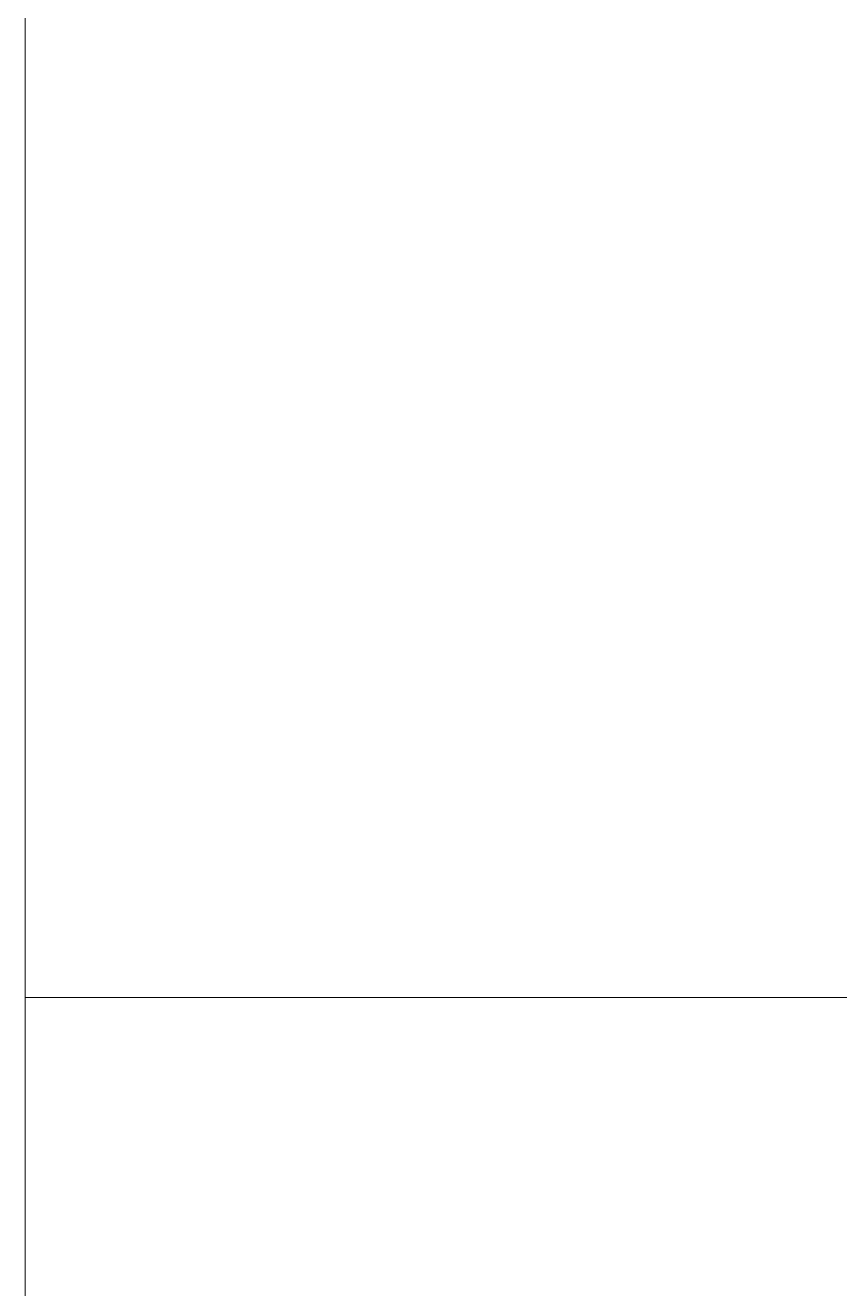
# Model space of a CAD drawing. Extents: x -12260 to 184725, y -29287 to 19916.
# Drawn here: x 10862.49 to 10872.42, y -3146.12 to -3130.72 of the extents above; entities that cross this region are included whole.
import ezdxf

# ---------------------------------------------------------------- set-up
doc = ezdxf.new("R2010")
doc.units = 0
doc.header["$LTSCALE"] = 0.25
doc.linetypes.add('DASHDOT', pattern=[25.4, 12.7, -6.35, 0, -6.35])
for name, color, linetype, lineweight in [('01-First Floor-FUR$0$LOADING', 253, 'Continuous', 5), ('01-First Floor-FUR$0$NEW Wall', 166, 'Continuous', 5), ('E-LITE-CLNG-CNDT', 6, 'DASHDOT', 35)]:
    doc.layers.add(name, color=color, linetype=linetype, lineweight=lineweight)

# ---------------------------------------------------------------- blocks, each defined once
blk = doc.blocks.new('*X334')
at = {"color": 0}
for p, q in [((5, 3), (5, 3)), ((5, 3), (5, 3)), ((5, 3), (5, 3)), ((5, 3), (5, 3)), ((5, 3), (5, 3)), ((5, 3), (5, 3)), ((5, 3), (5, 3)), ((5, 3), (5, 3)), ((5, 3), (5, 3)), ((5, 3), (5, 3)), ((5, 3), (5, 3)), ((5, 3), (5, 3)), ((5, 3), (5, 3)), ((5, 3), (5, 3)), ((5, 3), (5, 3)), ((5, 3), (5, 3)), ((5, 3), (5, 3)), ((5, 3), (5, 3)), ((5, 3), (5, 3)), ((5, 3), (5, 3)), ((5, 3), (5, 3)), ((5, 3), (5, 3)), ((5, 3), (5, 3)), ((5, 3), (5, 3)), ((5, 3), (5, 3)), ((5, 3), (5, 3)), ((5, 3), (5, 3)), ((5, 3), (5, 3)), ((5, 3), (5, 3)), ((5, 3), (5, 3)), ((5, 3), (5, 3)), ((5, 3), (5, 3)), ((5, 3), (5, 3)), ((5, 3), (5, 3)), ((5, 3), (5, 3)), ((5, 3), (5, 3)), ((5, 3), (5, 3)), ((5, 3), (5, 3)), ((5, 3), (5, 3)), ((5, 3), (5, 3)), ((5, 3), (5, 3)), ((5, 3), (5, 3)), ((5, 3), (5, 3)), ((5, 3), (5, 3)), ((5, 3), (5, 3)), ((5, 3), (5, 3)), ((5, 3), (5, 3)), ((5, 3), (5, 3)), ((5, 3), (5, 3)), ((5, 3), (5, 3)), ((5, 3), (5, 3)), ((5, 3), (5, 3)), ((5, 3), (5, 3)), ((5, 3), (5, 3)), ((5, 3), (5, 3)), ((5, 3), (5, 3)), ((5, 3), (5, 3)), ((5, 3), (5, 3)), ((5, 3), (5, 3)), ((5, 3), (5, 3)), ((5, 3), (5, 3)), ((5, 3), (5, 3)), ((5, 3), (5, 3)), ((5, 3), (5, 3)), ((5, 3), (5, 3)), ((5, 3), (5, 3)), ((6, 3), (5, 3)), ((5, 3), (5, 3)), ((6, 3), (5, 3)), ((5, 3), (5, 3)), ((6, 3), (5, 3)), ((5, 3), (5, 3)), ((6, 3), (5, 3)), ((5, 3), (5, 3)), ((5, 3), (5, 3)), ((5, 3), (5, 3)), ((5, 3), (5, 3)), ((5, 3), (5, 3)), ((5, 3), (5, 3)), ((5, 3), (5, 3)), ((5, 3), (5, 3)), ((5, 3), (5, 3)), ((5, 3), (5, 3)), ((5, 3), (5, 3)), ((5, 3), (5, 3)), ((5, 3), (5, 3)), ((5, 3), (5, 3)), ((5, 3), (5, 3)), ((5, 3), (5, 3)), ((5, 3), (5, 3)), ((5, 3), (5, 3)), ((5, 3), (5, 3)), ((5, 3), (5, 3)), ((5, 3), (5, 3)), ((5, 3), (5, 3)), ((5, 3), (5, 3)), ((6, 3), (6, 3)), ((6, 3), (6, 3)), ((6, 3), (6, 3)), ((6, 3), (6, 3)), ((6, 3), (6, 3)), ((6, 3), (6, 3)), ((6, 3), (6, 3)), ((6, 3), (6, 3)), ((6, 3), (6, 3)), ((6, 3), (6, 3)), ((6, 3), (6, 3)), ((6, 3), (6, 3)), ((6, 3), (6, 3)), ((6, 3), (6, 3)), ((6, 3), (6, 3)), ((6, 3), (6, 3)), ((6, 3), (6, 3)), ((6, 3), (6, 3)), ((6, 3), (6, 3)), ((6, 3), (6, 3)), ((6, 3), (6, 3)), ((6, 3), (6, 3)), ((6, 3), (6, 3)), ((6, 3), (6, 3)), ((6, 3), (6, 3)), ((6, 3), (6, 3)), ((6, 3), (6, 3)), ((6, 3), (6, 3)), ((6, 3), (6, 3)), ((6, 3), (6, 3)), ((6, 3), (6, 3)), ((6, 3), (6, 3)), ((6, 3), (6, 3)), ((6, 3), (6, 3)), ((6, 3), (6, 3)), ((6, 3), (6, 3)), ((6, 3), (6, 3)), ((6, 3), (6, 3)), ((6, 3), (6, 3)), ((6, 3), (6, 3)), ((6, 3), (6, 3)), ((6, 3), (6, 3)), ((6, 3), (6, 3)), ((6, 3), (6, 3)), ((6, 3), (6, 3)), ((6, 3), (6, 3)), ((6, 3), (6, 3)), ((6, 3), (6, 3)), ((6, 3), (6, 3)), ((6, 3), (6, 3)), ((6, 3), (6, 3)), ((6, 3), (6, 3)), ((6, 3), (6, 3)), ((6, 3), (6, 3)), ((6, 3), (6, 3)), ((6, 3), (6, 3)), ((6, 3), (6, 3)), ((6, 3), (6, 3)), ((6, 3), (6, 3)), ((6, 3), (6, 3)), ((6, 3), (6, 3)), ((6, 3), (6, 3)), ((6, 3), (6, 3)), ((6, 3), (6, 3)), ((6, 3), (6, 3)), ((6, 3), (6, 3)), ((6, 3), (6, 3)), ((6, 3), (6, 3)), ((6, 3), (6, 3)), ((6, 3), (6, 3)), ((6, 3), (6, 3)), ((6, 3), (6, 3)), ((6, 3), (6, 3)), ((6, 3), (6, 3)), ((6, 3), (6, 3)), ((6, 3), (6, 3)), ((6, 3), (6, 3)), ((6, 3), (6, 3)), ((6, 3), (6, 3)), ((6, 3), (6, 3)), ((6, 3), (6, 3)), ((6, 3), (6, 3)), ((6, 3), (6, 3)), ((6, 3), (6, 3)), ((6, 3), (6, 3)), ((6, 3), (6, 3)), ((6, 3), (6, 3)), ((6, 3), (6, 3)), ((6, 3), (6, 3)), ((6, 3), (6, 3)), ((6, 3), (6, 3)), ((6, 3), (6, 3)), ((6, 3), (6, 3)), ((6, 3), (6, 3)), ((6, 3), (6, 3)), ((6, 3), (6, 3)), ((6, 3), (6, 3)), ((6, 3), (6, 3)), ((6, 3), (6, 3)), ((6, 3), (6, 3)), ((6, 3), (6, 3)), ((6, 3), (6, 3)), ((6, 3), (6, 3)), ((6, 3), (6, 3)), ((6, 3), (6, 3)), ((6, 3), (6, 3)), ((6, 3), (6, 3)), ((6, 3), (6, 3)), ((6, 3), (6, 3)), ((6, 3), (6, 3)), ((6, 3), (6, 3)), ((6, 3), (6, 3)), ((6, 3), (6, 3)), ((6, 3), (6, 3)), ((6, 3), (6, 3)), ((6, 3), (6, 3)), ((6, 3), (6, 3)), ((6, 3), (6, 3)), ((6, 3), (6, 3)), ((6, 3), (6, 3)), ((6, 3), (6, 3)), ((6, 3), (6, 3)), ((6, 3), (6, 3)), ((6, 3), (6, 3)), ((6, 3), (6, 3)), ((6, 3), (6, 3)), ((6, 3), (6, 3)), ((6, 3), (6, 3)), ((6, 3), (6, 3)), ((6, 3), (6, 3)), ((6, 3), (6, 3)), ((6, 3), (6, 3)), ((6, 3), (6, 3)), ((6, 3), (6, 3)), ((6, 3), (6, 3)), ((6, 3), (6, 3)), ((6, 3), (6, 3)), ((6, 3), (6, 3)), ((6, 3), (6, 3)), ((6, 3), (6, 3)), ((6, 3), (6, 3)), ((6, 3), (6, 3)), ((6, 3), (6, 3)), ((6, 3), (6, 3)), ((6, 3), (6, 3)), ((6, 3), (6, 3)), ((6, 3), (6, 3)), ((6, 3), (6, 3)), ((6, 3), (6, 3)), ((6, 3), (6, 3)), ((6, 3), (6, 3)), ((6, 3), (6, 3)), ((6, 3), (6, 3)), ((6, 3), (6, 3)), ((6, 3), (6, 3)), ((6, 3), (6, 3)), ((6, 3), (6, 3)), ((6, 3), (6, 3)), ((6, 3), (6, 3)), ((6, 3), (6, 3)), ((6, 3), (6, 3)), ((6, 3), (6, 3)), ((6, 3), (6, 3)), ((6, 3), (6, 3)), ((6, 3), (6, 3)), ((6, 3), (6, 3)), ((6, 3), (6, 3)), ((6, 3), (6, 3)), ((6, 3), (6, 3)), ((6, 3), (6, 3)), ((6, 3), (6, 3)), ((6, 3), (6, 3)), ((6, 3), (6, 3)), ((6, 3), (6, 3)), ((6, 3), (6, 3)), ((6, 3), (6, 3)), ((6, 3), (6, 3)), ((6, 3), (6, 3)), ((6, 3), (6, 3)), ((6, 3), (6, 3)), ((6, 3), (6, 3)), ((6, 3), (6, 3)), ((6, 3), (6, 3)), ((6, 3), (6, 3)), ((6, 3), (6, 3)), ((6, 3), (6, 3)), ((6, 3), (6, 3)), ((6, 3), (6, 3)), ((6, 3), (6, 3)), ((6, 3), (6, 3)), ((6, 3), (6, 3)), ((6, 3), (6, 3)), ((6, 3), (6, 3)), ((6, 3), (6, 3)), ((6, 3), (6, 3)), ((6, 3), (6, 3)), ((6, 3), (6, 3)), ((6, 3), (6, 3)), ((6, 3), (6, 3)), ((6, 3), (6, 3)), ((6, 3), (6, 3)), ((6, 3), (6, 3)), ((6, 3), (6, 3)), ((6, 3), (6, 3)), ((6, 3), (5, 3)), ((6, 3), (5, 3)), ((6, 3), (5, 3)), ((6, 3), (5, 3)), ((6, 3), (5, 3)), ((6, 3), (6, 3)), ((6, 3), (6, 3)), ((6, 3), (6, 3)), ((6, 3), (6, 3)), ((6, 3), (6, 3)), ((6, 3), (6, 3)), ((6, 3), (6, 3)), ((6, 3), (6, 3)), ((6, 3), (6, 3)), ((6, 3), (6, 3)), ((6, 3), (6, 3)), ((6, 3), (6, 3)), ((6, 3), (6, 3)), ((6, 3), (6, 3)), ((6, 3), (6, 3)), ((6, 3), (6, 3)), ((6, 3), (6, 3)), ((6, 3), (6, 3)), ((6, 3), (6, 3)), ((6, 3), (6, 3)), ((6, 3), (6, 3)), ((6, 3), (6, 3)), ((6, 3), (6, 3)), ((6, 3), (6, 3)), ((6, 3), (6, 3)), ((6, 3), (6, 3)), ((6, 3), (6, 3)), ((6, 3), (6, 3)), ((6, 3), (6, 3)), ((6, 3), (6, 3)), ((6, 3), (6, 3)), ((6, 3), (6, 3)), ((6, 3), (6, 3)), ((6, 3), (6, 3)), ((6, 3), (6, 3)), ((6, 3), (6, 3)), ((6, 3), (6, 3)), ((6, 3), (6, 3)), ((6, 3), (6, 3)), ((6, 3), (6, 3)), ((6, 3), (6, 3)), ((6, 3), (6, 3)), ((6, 3), (6, 3)), ((6, 3), (6, 3)), ((6, 3), (6, 3)), ((6, 3), (6, 3)), ((6, 3), (6, 3)), ((6, 3), (6, 3)), ((6, 3), (6, 3)), ((6, 3), (6, 3)), ((6, 3), (6, 3)), ((6, 3), (6, 3)), ((6, 3), (6, 3)), ((6, 3), (6, 3)), ((6, 3), (6, 3)), ((6, 3), (6, 3)), ((6, 3), (6, 3)), ((6, 3), (6, 3)), ((6, 3), (6, 3)), ((6, 3), (6, 3)), ((6, 3), (6, 3)), ((6, 3), (6, 3)), ((6, 3), (6, 3)), ((6, 3), (6, 3)), ((6, 3), (6, 3)), ((6, 3), (6, 3)), ((6, 3), (6, 3)), ((6, 3), (6, 3)), ((6, 3), (6, 3)), ((6, 3), (6, 3)), ((6, 3), (6, 3)), ((6, 3), (6, 3)), ((6, 3), (6, 3)), ((6, 3), (6, 3)), ((6, 3), (6, 3)), ((6, 3), (6, 3)), ((6, 3), (6, 3)), ((6, 3), (6, 3)), ((6, 3), (6, 3)), ((6, 3), (6, 3)), ((6, 3), (6, 3)), ((6, 3), (6, 3)), ((6, 3), (6, 3)), ((6, 3), (6, 3)), ((6, 3), (6, 3)), ((6, 3), (6, 3)), ((6, 3), (6, 3)), ((6, 3), (6, 3)), ((6, 3), (6, 3)), ((6, 3), (6, 3)), ((6, 3), (6, 3)), ((6, 3), (6, 3)), ((6, 3), (6, 3)), ((6, 3), (6, 3)), ((6, 3), (6, 3)), ((6, 3), (6, 3)), ((6, 3), (6, 3)), ((6, 3), (6, 3)), ((6, 3), (6, 3)), ((6, 3), (6, 3)), ((6, 3), (6, 3)), ((6, 3), (6, 3)), ((6, 3), (6, 3)), ((6, 3), (6, 3)), ((6, 3), (6, 3)), ((6, 3), (6, 3)), ((6, 3), (6, 3)), ((6, 3), (6, 3)), ((6, 3), (6, 3)), ((6, 3), (6, 3)), ((6, 3), (6, 3)), ((6, 3), (6, 3)), ((6, 3), (6, 3)), ((6, 3), (6, 3)), ((6, 3), (6, 3)), ((6, 3), (6, 3)), ((6, 3), (6, 3)), ((6, 3), (6, 3)), ((6, 3), (6, 3)), ((6, 3), (6, 3)), ((6, 3), (6, 3)), ((6, 3), (6, 3)), ((6, 3), (6, 3)), ((6, 3), (6, 3)), ((6, 3), (6, 3)), ((6, 3), (6, 3)), ((6, 3), (6, 3)), ((6, 3), (6, 3)), ((6, 3), (6, 3)), ((6, 3), (6, 3)), ((6, 3), (6, 3)), ((6, 3), (6, 3)), ((6, 3), (6, 3)), ((6, 3), (6, 3)), ((6, 3), (6, 3)), ((6, 3), (6, 3)), ((6, 3), (6, 3)), ((6, 3), (6, 3)), ((6, 3), (6, 3)), ((6, 3), (6, 3)), ((6, 3), (6, 3)), ((6, 3), (6, 3)), ((6, 3), (6, 3)), ((6, 3), (6, 3)), ((6, 3), (6, 3)), ((6, 3), (6, 3)), ((6, 3), (6, 3)), ((6, 3), (6, 3)), ((6, 3), (6, 3)), ((6, 3), (6, 3)), ((6, 3), (6, 3)), ((6, 3), (6, 3)), ((6, 3), (6, 3)), ((6, 3), (6, 3)), ((6, 3), (6, 3)), ((6, 3), (6, 3)), ((6, 3), (6, 3)), ((6, 3), (6, 3)), ((6, 3), (6, 3)), ((6, 3), (6, 3)), ((6, 3), (6, 3)), ((6, 3), (6, 3)), ((6, 3), (6, 3)), ((6, 3), (6, 3)), ((6, 3), (6, 3)), ((6, 3), (6, 3)), ((6, 3), (6, 3)), ((6, 3), (6, 3)), ((6, 3), (6, 3)), ((6, 3), (6, 3)), ((6, 3), (6, 3)), ((6, 3), (6, 3)), ((6, 3), (6, 3)), ((6, 3), (6, 3)), ((6, 3), (6, 3)), ((6, 3), (6, 3)), ((6, 3), (6, 3)), ((6, 3), (6, 3)), ((6, 3), (6, 3)), ((6, 3), (6, 3)), ((6, 3), (6, 3)), ((6, 3), (6, 3)), ((6, 3), (6, 3)), ((6, 3), (6, 3)), ((6, 3), (6, 3)), ((6, 3), (6, 3)), ((6, 3), (6, 3)), ((6, 3), (6, 3)), ((6, 3), (6, 3)), ((6, 3), (6, 3)), ((6, 3), (6, 3)), ((6, 3), (6, 3)), ((6, 3), (6, 3)), ((6, 3), (6, 3)), ((6, 3), (6, 3)), ((6, 3), (6, 3)), ((6, 3), (6, 3)), ((6, 3), (6, 3)), ((6, 3), (6, 3)), ((6, 3), (6, 3)), ((6, 3), (6, 3)), ((6, 3), (6, 3)), ((6, 3), (6, 3)), ((6, 3), (6, 3)), ((6, 3), (6, 3)), ((6, 3), (6, 3)), ((6, 3), (6, 3)), ((6, 3), (6, 3)), ((6, 3), (6, 3)), ((6, 3), (6, 3)), ((6, 3), (6, 3)), ((6, 3), (6, 3)), ((6, 3), (6, 3)), ((6, 3), (6, 3)), ((6, 3), (6, 3)), ((6, 3), (6, 3)), ((6, 3), (6, 3)), ((6, 3), (6, 3)), ((6, 3), (6, 3)), ((6, 3), (6, 3)), ((6, 3), (6, 3)), ((6, 3), (6, 3)), ((6, 3), (6, 3)), ((6, 3), (6, 3)), ((6, 3), (6, 3)), ((6, 3), (6, 3)), ((6, 3), (6, 3)), ((6, 3), (6, 3)), ((6, 3), (6, 3)), ((6, 3), (6, 3)), ((6, 3), (6, 3)), ((6, 3), (6, 3)), ((6, 3), (6, 3)), ((6, 3), (6, 3)), ((6, 3), (6, 3)), ((6, 3), (6, 3)), ((6, 3), (6, 3)), ((6, 3), (6, 3)), ((6, 3), (6, 3)), ((6, 3), (6, 3)), ((6, 3), (6, 3)), ((6, 3), (6, 3)), ((6, 3), (6, 3)), ((6, 3), (6, 3)), ((6, 3), (6, 3)), ((6, 3), (6, 3)), ((6, 3), (6, 3)), ((6, 3), (6, 3)), ((6, 3), (6, 3)), ((6, 3), (6, 3)), ((6, 3), (6, 3)), ((6, 3), (6, 3)), ((6, 3), (6, 3)), ((6, 3), (6, 3)), ((6, 3), (6, 3)), ((6, 3), (6, 3)), ((6, 3), (6, 3)), ((6, 3), (6, 3)), ((6, 3), (6, 3)), ((6, 3), (6, 3)), ((6, 3), (6, 3)), ((6, 3), (6, 3)), ((6, 3), (6, 3)), ((6, 3), (6, 3)), ((6, 3), (6, 3)), ((6, 3), (6, 3)), ((6, 3), (6, 3)), ((6, 3), (6, 3)), ((6, 3), (6, 3)), ((6, 3), (6, 3)), ((6, 3), (6, 3)), ((6, 3), (6, 3)), ((6, 3), (6, 3)), ((6, 3), (6, 3)), ((6, 3), (6, 3)), ((6, 3), (6, 3)), ((6, 3), (6, 3)), ((6, 3), (6, 3)), ((6, 3), (6, 3)), ((6, 3), (6, 3)), ((6, 3), (6, 3)), ((6, 3), (6, 3)), ((6, 3), (6, 3)), ((6, 3), (6, 3)), ((6, 3), (6, 3)), ((6, 3), (6, 3)), ((6, 3), (6, 3)), ((6, 3), (6, 3)), ((6, 3), (6, 3)), ((6, 3), (6, 3)), ((6, 3), (6, 3)), ((6, 3), (6, 3)), ((6, 3), (6, 3)), ((6, 3), (6, 3)), ((6, 3), (6, 3)), ((6, 3), (6, 3)), ((6, 3), (6, 3)), ((6, 3), (6, 3)), ((6, 3), (6, 3)), ((6, 3), (6, 3)), ((6, 3), (6, 3)), ((6, 3), (6, 3)), ((6, 3), (6, 3)), ((6, 3), (6, 3)), ((6, 3), (6, 3)), ((6, 3), (6, 3)), ((6, 3), (6, 3)), ((6, 3), (6, 3)), ((6, 3), (6, 3)), ((6, 3), (6, 3)), ((6, 3), (6, 3)), ((6, 3), (6, 3)), ((6, 3), (6, 3)), ((6, 3), (6, 3)), ((6, 3), (6, 3)), ((6, 3), (6, 3)), ((6, 3), (6, 3))]:
    blk.add_line(p, q, dxfattribs=at)
blk = doc.blocks.new('*X335')
at = {"color": 0}
for p, q in [((13, 1), (13, 1)), ((13, 1), (13, 1)), ((13, 1), (13, 1)), ((13, 1), (13, 1)), ((13, 1), (13, 1)), ((13, 1), (13, 1)), ((13, 1), (13, 1)), ((13, 1), (13, 1)), ((13, 1), (13, 1)), ((13, 1), (13, 1)), ((13, 1), (13, 1)), ((13, 1), (13, 1)), ((13, 1), (13, 1)), ((13, 1), (13, 1)), ((13, 1), (13, 1)), ((13, 1), (14, 1)), ((13, 1), (14, 1)), ((13, 1), (14, 1)), ((13, 1), (13, 1)), ((13, 1), (13, 1)), ((13, 1), (13, 1)), ((13, 1), (13, 1)), ((13, 1), (13, 1)), ((13, 1), (13, 1)), ((13, 1), (13, 1)), ((13, 1), (13, 1)), ((13, 1), (13, 1)), ((13, 1), (13, 1)), ((13, 1), (13, 1)), ((13, 1), (13, 1)), ((13, 1), (13, 1)), ((13, 1), (13, 1)), ((13, 1), (13, 1)), ((13, 1), (13, 1)), ((13, 1), (13, 1)), ((13, 1), (13, 1)), ((13, 1), (13, 1)), ((13, 1), (13, 1)), ((13, 1), (13, 1)), ((13, 1), (13, 1)), ((13, 1), (13, 1)), ((13, 1), (13, 1)), ((13, 1), (13, 1)), ((13, 1), (13, 1)), ((13, 1), (13, 1)), ((13, 1), (13, 1)), ((13, 1), (13, 1)), ((13, 1), (13, 1)), ((13, 1), (13, 1)), ((13, 1), (13, 1)), ((13, 1), (13, 1)), ((13, 1), (13, 1)), ((13, 1), (13, 1)), ((13, 1), (13, 1)), ((13, 1), (13, 1)), ((13, 1), (13, 1)), ((13, 1), (13, 1)), ((13, 1), (13, 1)), ((13, 1), (13, 1)), ((13, 1), (13, 1)), ((13, 1), (13, 1)), ((13, 1), (13, 1)), ((13, 1), (13, 1)), ((13, 1), (13, 1)), ((13, 1), (13, 1)), ((13, 1), (13, 1)), ((13, 1), (13, 1)), ((13, 1), (13, 1)), ((13, 1), (13, 1)), ((13, 1), (13, 1)), ((13, 1), (13, 1)), ((13, 1), (13, 1)), ((13, 1), (13, 1)), ((13, 1), (13, 1)), ((13, 1), (13, 1)), ((13, 1), (13, 1)), ((13, 1), (13, 1)), ((13, 1), (13, 1)), ((13, 1), (13, 1)), ((13, 1), (13, 1)), ((13, 1), (13, 1)), ((13, 1), (13, 1)), ((13, 1), (13, 1)), ((13, 1), (13, 1)), ((13, 1), (13, 1)), ((13, 1), (13, 1)), ((13, 1), (13, 1)), ((13, 1), (13, 1)), ((13, 1), (13, 1)), ((13, 1), (13, 1)), ((13, 1), (13, 1)), ((13, 1), (13, 1)), ((13, 1), (13, 1)), ((13, 1), (13, 1)), ((13, 1), (13, 1)), ((13, 1), (13, 1)), ((13, 1), (13, 1)), ((13, 1), (13, 1)), ((13, 1), (13, 1)), ((13, 1), (13, 1)), ((13, 1), (13, 1)), ((13, 1), (13, 1)), ((13, 1), (13, 1)), ((13, 1), (13, 1)), ((13, 1), (13, 1)), ((13, 1), (13, 1)), ((13, 1), (13, 1)), ((13, 1), (13, 1)), ((13, 1), (13, 1)), ((13, 1), (13, 1)), ((13, 1), (13, 1)), ((13, 1), (13, 1)), ((13, 1), (13, 1)), ((13, 1), (13, 1)), ((13, 1), (13, 1)), ((13, 1), (13, 1)), ((13, 1), (13, 1)), ((13, 1), (13, 1)), ((13, 1), (13, 1)), ((13, 1), (13, 1)), ((13, 1), (13, 1)), ((13, 1), (13, 1)), ((13, 1), (13, 1)), ((13, 1), (14, 1)), ((13, 0), (13, 0)), ((13, 0), (13, 0)), ((13, 0), (13, 0)), ((13, 0), (13, 0)), ((13, 0), (13, 0)), ((13, 0), (13, 0)), ((13, 0), (13, 0)), ((13, 0), (13, 0)), ((13, 0), (13, 0)), ((13, 0), (13, 0)), ((13, 0), (13, 0)), ((13, 0), (13, 0)), ((13, 0), (13, 0)), ((13, 0), (13, 0)), ((13, 0), (13, 0)), ((13, 0), (13, 0)), ((13, 0), (13, 0)), ((13, 0), (13, 0)), ((13, 0), (13, 0)), ((13, 0), (13, 0)), ((13, 0), (13, 0)), ((13, 0), (13, 0)), ((13, 0), (13, 0)), ((13, 0), (13, 0)), ((13, 0), (13, 0)), ((13, 0), (13, 0)), ((13, 0), (13, 0)), ((13, 0), (13, 0)), ((13, 0), (13, 0)), ((13, 0), (13, 0)), ((13, 0), (13, 0)), ((13, 0), (13, 0)), ((13, 0), (13, 0)), ((13, 0), (13, 0)), ((13, 0), (13, 0)), ((13, 0), (13, 0)), ((13, 0), (13, 0)), ((13, 0), (13, 0)), ((13, 0), (13, 0)), ((13, 0), (13, 0)), ((13, 0), (13, 0)), ((13, 0), (13, 0)), ((13, 0), (13, 0)), ((13, 0), (13, 0)), ((13, 0), (13, 0)), ((13, 0), (13, 0)), ((13, 0), (13, 0)), ((13, 0), (13, 0)), ((13, 0), (14, 0)), ((13, 0), (14, 0)), ((13, 0), (13, 0)), ((13, 0), (14, 0)), ((14, 1), (14, 1)), ((14, 1), (14, 1)), ((14, 1), (14, 1)), ((14, 1), (14, 1)), ((14, 1), (14, 1)), ((14, 1), (14, 1)), ((14, 1), (14, 1)), ((14, 1), (14, 1)), ((14, 1), (14, 1)), ((14, 1), (14, 1)), ((14, 1), (14, 1)), ((14, 1), (14, 1)), ((14, 1), (14, 1)), ((14, 1), (14, 1)), ((14, 1), (14, 1)), ((14, 1), (14, 1)), ((14, 1), (14, 1)), ((14, 1), (14, 1)), ((14, 1), (14, 1)), ((14, 1), (14, 1)), ((14, 1), (14, 1)), ((14, 1), (14, 1)), ((14, 1), (14, 1)), ((14, 1), (14, 1)), ((14, 1), (14, 1)), ((14, 1), (14, 1)), ((14, 1), (14, 1)), ((14, 1), (14, 1)), ((14, 1), (14, 1)), ((14, 1), (14, 1)), ((14, 1), (14, 1)), ((14, 1), (14, 1)), ((14, 1), (14, 1)), ((14, 1), (14, 1)), ((14, 1), (14, 1)), ((14, 1), (14, 1)), ((14, 1), (14, 1)), ((14, 1), (14, 1)), ((14, 1), (14, 1)), ((14, 1), (14, 1)), ((14, 1), (14, 1)), ((14, 1), (14, 1)), ((14, 1), (14, 1)), ((14, 1), (14, 1)), ((14, 1), (14, 1)), ((14, 1), (14, 1)), ((14, 1), (14, 1)), ((14, 1), (14, 1)), ((14, 1), (14, 1)), ((14, 1), (14, 1)), ((14, 1), (14, 1)), ((14, 1), (14, 1)), ((14, 1), (14, 1)), ((14, 1), (14, 1)), ((14, 1), (14, 1)), ((14, 1), (14, 1)), ((14, 1), (14, 1)), ((14, 1), (14, 1)), ((14, 1), (14, 1)), ((14, 1), (14, 1)), ((14, 1), (14, 1)), ((14, 1), (14, 1)), ((14, 1), (14, 1)), ((14, 1), (14, 1)), ((14, 1), (14, 1)), ((14, 1), (14, 1)), ((14, 1), (14, 1)), ((14, 1), (14, 1)), ((14, 1), (14, 1)), ((14, 1), (14, 1)), ((14, 1), (14, 1)), ((14, 1), (14, 1)), ((14, 1), (14, 1)), ((14, 1), (14, 1)), ((14, 1), (14, 1)), ((14, 1), (14, 1)), ((14, 1), (14, 1)), ((14, 1), (14, 1)), ((14, 1), (14, 1)), ((14, 1), (14, 1)), ((14, 1), (14, 1)), ((14, 1), (14, 1)), ((14, 1), (14, 1)), ((14, 1), (14, 1)), ((14, 1), (14, 1)), ((14, 1), (14, 1)), ((14, 1), (14, 1)), ((14, 1), (14, 1)), ((14, 1), (14, 1)), ((14, 1), (14, 1)), ((14, 1), (14, 1)), ((14, 1), (14, 1)), ((14, 1), (14, 1)), ((14, 1), (14, 1)), ((14, 0), (14, 0)), ((14, 0), (14, 0)), ((14, 0), (14, 0)), ((14, 0), (14, 0)), ((14, 0), (14, 0)), ((14, 0), (14, 0)), ((14, 0), (14, 0)), ((14, 0), (14, 0)), ((14, 0), (14, 0)), ((14, 0), (14, 0)), ((14, 0), (14, 0)), ((14, 0), (14, 0)), ((14, 0), (14, 0)), ((14, 0), (14, 0)), ((14, 0), (14, 0)), ((14, 0), (14, 0)), ((14, 0), (14, 0)), ((14, 0), (14, 0)), ((14, 0), (14, 0)), ((14, 0), (14, 0)), ((14, 0), (14, 0)), ((14, 0), (14, 0)), ((14, 0), (14, 0)), ((14, 0), (14, 0)), ((14, 0), (14, 0)), ((14, 0), (14, 0)), ((14, 0), (14, 0)), ((14, 0), (14, 0)), ((14, 0), (14, 0)), ((14, 0), (14, 0)), ((14, 0), (14, 0)), ((14, 0), (14, 0)), ((14, 0), (14, 0)), ((14, 0), (14, 0)), ((14, 0), (14, 0)), ((14, 0), (14, 0)), ((14, 0), (14, 0)), ((14, 0), (14, 0)), ((14, 0), (14, 0)), ((14, 0), (14, 0)), ((14, 0), (14, 0)), ((14, 0), (14, 0)), ((14, 0), (14, 0)), ((14, 0), (14, 0)), ((14, 0), (14, 0)), ((14, 0), (14, 0)), ((14, 0), (14, 0)), ((14, 0), (14, 0)), ((13, 0), (13, 0)), ((13, 0), (14, 0)), ((13, 0), (13, 0)), ((13, 0), (14, 0)), ((13, 0), (13, 0)), ((13, 0), (14, 0)), ((13, 0), (13, 0)), ((13, 0), (13, 0)), ((13, 0), (13, 0)), ((13, 0), (13, 0)), ((13, 0), (14, 0)), ((13, 0), (13, 0)), ((13, 0), (14, 0)), ((13, 0), (13, 0)), ((13, 0), (14, 0)), ((13, 0), (13, 0)), ((13, 0), (14, 0)), ((13, 0), (13, 0)), ((13, 0), (14, 0)), ((13, 0), (13, 0)), ((13, 0), (14, 0)), ((13, 0), (13, 0)), ((13, 0), (14, 0)), ((13, 0), (13, 0)), ((13, 0), (13, 0)), ((13, 0), (13, 0)), ((13, 0), (14, 0)), ((13, 0), (13, 0)), ((13, 0), (14, 0)), ((13, 0), (13, 0)), ((13, 0), (14, 0)), ((13, 0), (13, 0)), ((13, 0), (14, 0)), ((13, 0), (13, 0)), ((13, 0), (13, 0)), ((13, 0), (13, 0)), ((13, 0), (13, 0)), ((13, 0), (13, 0)), ((13, 0), (13, 0)), ((13, 0), (13, 0)), ((13, 0), (13, 0)), ((13, 0), (13, 0)), ((13, 0), (13, 0)), ((13, 0), (13, 0)), ((13, 0), (13, 0)), ((13, 0), (13, 0)), ((13, 0), (13, 0)), ((13, 0), (13, 0)), ((13, 0), (13, 0)), ((13, 0), (13, 0)), ((13, 0), (13, 0)), ((13, 0), (13, 0)), ((13, 0), (13, 0)), ((13, 0), (13, 0)), ((13, 0), (13, 0)), ((13, 0), (13, 0)), ((13, 0), (13, 0)), ((13, 0), (13, 0)), ((13, 0), (13, 0)), ((13, 0), (13, 0)), ((13, 0), (13, 0)), ((13, 0), (13, 0)), ((13, 0), (13, 0)), ((13, 0), (13, 0)), ((13, -1), (13, -1)), ((13, -1), (13, -1)), ((13, -1), (13, -1)), ((13, -1), (13, -1)), ((13, -1), (13, -1)), ((13, -1), (14, -1)), ((13, -1), (13, -1)), ((14, 0), (14, 0)), ((14, 0), (14, 0)), ((14, 0), (14, 0)), ((14, 0), (14, 0)), ((14, 0), (14, 0)), ((14, 0), (14, 0)), ((14, 0), (14, 0)), ((14, 0), (14, 0)), ((14, 0), (14, 0)), ((14, 0), (14, 0)), ((14, 0), (14, 0)), ((14, 0), (14, 0)), ((14, 0), (14, 0)), ((14, 0), (14, 0)), ((14, 0), (14, 0)), ((13, 0), (14, 0)), ((14, 0), (14, 0)), ((14, 0), (14, 0)), ((14, 0), (14, 0)), ((14, 0), (14, 0)), ((14, 0), (14, 0)), ((14, 0), (14, 0)), ((14, 0), (14, 0)), ((14, 0), (14, 0)), ((14, 0), (14, 0)), ((14, 0), (14, 0)), ((14, 0), (14, 0)), ((14, 0), (14, 0)), ((14, 0), (14, 0)), ((14, 0), (14, 0)), ((14, 0), (14, 0)), ((14, 0), (14, 0)), ((14, 0), (14, 0)), ((14, 0), (14, 0)), ((14, 0), (14, 0)), ((14, 0), (14, 0)), ((14, 0), (14, 0)), ((14, 0), (14, 0)), ((14, 0), (14, 0)), ((14, 0), (14, 0)), ((14, 0), (14, 0)), ((14, 0), (14, 0)), ((14, 0), (14, 0)), ((14, 0), (14, 0)), ((14, 0), (14, 0)), ((14, 0), (14, 0)), ((14, 0), (14, 0)), ((14, 0), (14, 0)), ((14, 0), (14, 0)), ((14, 0), (14, 0)), ((14, -1), (14, -1)), ((14, -1), (14, -1)), ((14, -1), (14, -1)), ((14, -1), (14, -1)), ((14, -1), (14, -1))]:
    blk.add_line(p, q, dxfattribs=at)
blk = doc.blocks.new('01-First Floor-FUR$0$GF21018-P')
at = {"color": 0}
for p, q in [((0.240011, 0.322592), (0.240011, 0.140001)), ((0.220494, 0.293723), (0.240011, 0.293723))]:
    blk.add_line(p, q, dxfattribs=at)
for points in [[(0.240011, 0.293723), (0.240011, 0.293723), (0.240011, 0.293723), (0.240011, 0.293723), (0.240011, 0.293723), (0.240011, 0.293723), (0.240011, 0.293723), (0.240011, 0.293723), (0.240011, 0.293723), (0.240011, 0.293723), (0.240011, 0.293723), (0.240011, 0.293723), (0.240011, 0.293723), (0.240011, 0.293723), (0.240011, 0.293723), (0.240011, 0.293723), (0.240011, 0.293723), (0.240011, 0.293723), (0.240011, 0.293723), (0.240011, 0.293723), (0.240011, 0.293723), (0.240011, 0.293723), (0.240011, 0.293723), (0.240011, 0.293723), (0.240011, 0.293723), (0.240011, 0.293723), (0.240011, 0.293723), (0.240011, 0.293723), (0.240011, 0.293723), (0.240011, 0.293723), (0.240011, 0.293723), (0.240011, 0.293723), (0.240011, 0.293723), (0.240011, 0.293723), (0.240011, 0.293723), (0.240011, 0.293723), (0.240011, 0.293723), (0.240011, 0.293723), (0.240011, 0.293723), (0.240011, 0.293723), (0.240011, 0.293723), (0.240011, 0.293723), (0.240011, 0.293723), (0.240011, 0.293723), (0.240011, 0.293723), (0.240011, 0.293723), (0.240011, 0.293723), (0.240011, 0.293723), (0.240011, 0.293723), (0.240011, 0.293723), (0.240011, 0.293723), (0.240011, 0.293723), (0.240011, 0.293723), (0.240011, 0.293723), (0.240011, 0.293723), (0.240011, 0.293723), (0.240011, 0.293723), (0.240011, 0.293723), (0.240011, 0.293723), (0.240011, 0.293723), (0.240011, 0.293723), (0.240011, 0.293723), (0.240011, 0.293723), (0.240011, 0.293723), (0.240011, 0.293723), (0.240011, 0.293723), (0.240011, 0.293723), (0.240011, 0.293723), (0.240011, 0.293723), (0.240011, 0.293723), (0.240011, 0.293723), (0.240011, 0.293723), (0.240011, 0.293723), (0.240011, 0.293723), (0.240011, 0.293723), (0.240011, 0.293723), (0.240011, 0.293723), (0.240011, 0.293723), (0.240011, 0.293723), (0.240011, 0.293723), (0.240011, 0.293723), (0.240011, 0.293723), (0.240011, 0.293723), (0.240011, 0.293723), (0.240011, 0.293723), (0.240011, 0.293723), (0.240011, 0.293723), (0.240011, 0.293723), (0.240011, 0.293723), (0.240011, 0.293723), (0.240011, 0.293723), (0.240011, 0.293723), (0.240011, 0.293723), (0.240011, 0.293723), (0.240011, 0.293723), (0.240011, 0.293723), (0.240011, 0.293723), (0.240011, 0.293723), (0.240011, 0.293723), (0.240011, 0.293723), (0.240011, 0.293723), (0.240011, 0.293723), (0.240011, 0.293723), (0.240011, 0.293723), (0.240011, 0.293723), (0.240011, 0.293723), (0.240011, 0.293723), (0.240011, 0.293723), (0.240011, 0.293723), (0.240011, 0.293723), (0.240011, 0.293723), (0.240011, 0.293723), (0.240011, 0.293723), (0.240011, 0.293723), (0.240011, 0.293723), (0.240011, 0.293723), (0.240011, 0.293723), (0.240011, 0.293723), (0.240011, 0.293723), (0.240011, 0.293723), (0.240011, 0.293723), (0.240011, 0.293723), (0.240011, 0.293723), (0.240011, 0.293723), (0.240011, 0.293723), (0.240011, 0.293723), (0.240011, 0.293723), (0.240011, 0.293723), (0.240011, 0.293723), (0.240011, 0.293723), (0.240011, 0.293723), (0.240011, 0.293723), (0.240011, 0.293723), (0.240011, 0.293723), (0.240011, 0.293723), (0.240011, 0.293723), (0.240011, 0.293723), (0.240011, 0.293723), (0.240011, 0.293723), (0.240011, 0.293723), (0.240011, 0.293723), (0.240011, 0.293723), (0.240011, 0.293723), (0.240011, 0.293723), (0.240011, 0.293723), (0.240011, 0.293723), (0.240011, 0.293723), (0.240011, 0.293723), (0.240011, 0.293723), (0.240011, 0.293723), (0.240011, 0.293723), (0.240011, 0.293723), (0.240011, 0.293723), (0.240011, 0.293723), (0.240011, 0.293723), (0.240011, 0.293723), (0.240011, 0.293723), (0.240011, 0.293723), (0.240011, 0.293723), (0.240011, 0.293723), (0.240011, 0.293723), (0.240011, 0.293723), (0.240011, 0.293723), (0.240011, 0.293723), (0.240011, 0.293723), (0.240011, 0.293723), (0.240011, 0.293723), (0.240011, 0.293723), (0.240011, 0.293723), (0.240011, 0.293723), (0.240011, 0.293723), (0.240011, 0.293723), (0.240011, 0.293723), (0.240011, 0.293723), (0.240011, 0.293723), (0.240011, 0.293723), (0.240011, 0.293723), (0.240011, 0.293723), (0.240011, 0.293723), (0.240011, 0.293723), (0.240011, 0.293723), (0.240011, 0.293723), (0.240011, 0.293723), (0.240011, 0.293723), (0.240011, 0.293723), (0.240011, 0.293723), (0.240011, 0.293723), (0.240011, 0.293723), (0.240011, 0.293723), (0.240011, 0.293723), (0.240011, 0.293723), (0.240011, 0.293723), (0.240011, 0.293723), (0.240011, 0.293723), (0.240011, 0.293723), (0.240011, 0.293723), (0.240011, 0.293723), (0.240011, 0.293723), (0.240011, 0.293723), (0.240011, 0.293723), (0.240011, 0.293723), (0.240011, 0.293723), (0.240011, 0.293723), (0.240011, 0.293723), (0.240011, 0.293723), (0.240011, 0.293723), (0.240011, 0.293723), (0.240011, 0.293723), (0.240011, 0.293723), (0.240011, 0.293723), (0.240011, 0.293723), (0.240011, 0.293723), (0.240011, 0.293723), (0.240011, 0.293723), (0.240011, 0.293723), (0.240011, 0.293723), (0.240011, 0.293723), (0.240011, 0.293723), (0.240011, 0.293723), (0.240011, 0.293723), (0.240011, 0.293723), (0.240011, 0.293723), (0.240011, 0.293723), (0.240011, 0.293723), (0.240011, 0.293723), (0.240011, 0.293723), (0.240011, 0.293723), (0.240011, 0.293723), (0.240011, 0.293723), (0.240011, 0.293723), (0.240011, 0.293723), (0.240011, 0.293723), (0.240011, 0.293723), (0.240011, 0.293723), (0.240011, 0.293723), (0.240011, 0.293723), (0.240011, 0.293723), (0.240011, 0.293723), (0.240011, 0.293723), (0.240011, 0.293723), (0.240011, 0.293723), (0.240011, 0.293723), (0.240011, 0.293723), (0.240011, 0.293723), (0.240011, 0.293723), (0.240011, 0.293723), (0.240011, 0.293723), (0.240011, 0.293723), (0.240011, 0.293723), (0.240011, 0.293723), (0.240011, 0.293723), (0.240011, 0.293723), (0.240011, 0.293723), (0.240011, 0.293723), (0.240011, 0.293723), (0.240011, 0.293723), (0.240011, 0.293723), (0.240011, 0.293723), (0.240011, 0.293723), (0.240011, 0.293723), (0.240011, 0.293723), (0.240011, 0.293723), (0.240011, 0.293723), (0.240011, 0.293723), (0.240011, 0.293723), (0.240011, 0.293723), (0.240011, 0.293723), (0.240011, 0.293723), (0.240011, 0.293723), (0.240011, 0.293723), (0.240011, 0.293723), (0.240011, 0.293723), (0.240011, 0.293723), (0.240011, 0.293723), (0.240011, 0.293723), (0.240011, 0.293723), (0.240011, 0.293723)], [(0.240011, 0.293723), (0.240011, 0.293723), (0.240011, 0.293723), (0.240011, 0.293723), (0.240011, 0.293723), (0.240011, 0.293723), (0.240011, 0.293723), (0.240011, 0.293723), (0.240011, 0.293723), (0.240011, 0.293723), (0.240011, 0.293723), (0.240011, 0.293723), (0.240011, 0.293723), (0.240011, 0.293723), (0.240011, 0.293723), (0.240011, 0.293723), (0.240011, 0.293723), (0.240011, 0.293723), (0.240011, 0.293723), (0.240011, 0.293723), (0.240011, 0.293723), (0.240011, 0.293723), (0.240011, 0.293723), (0.240011, 0.293723), (0.240011, 0.293723), (0.240011, 0.293723), (0.240011, 0.293723), (0.240011, 0.293723), (0.240011, 0.293723), (0.240011, 0.293723), (0.240011, 0.293723), (0.240011, 0.293723), (0.240011, 0.293723), (0.240011, 0.293723), (0.240011, 0.293723), (0.240011, 0.293723), (0.240011, 0.293723), (0.240011, 0.293723), (0.240011, 0.293723), (0.240011, 0.293723), (0.240011, 0.293723), (0.240011, 0.293723), (0.240011, 0.293723), (0.240011, 0.293723), (0.240011, 0.293723), (0.240011, 0.293723), (0.240011, 0.293723), (0.240011, 0.293723), (0.240011, 0.293723), (0.240011, 0.293723), (0.240011, 0.293723), (0.240011, 0.293723), (0.240011, 0.293723), (0.240011, 0.293723), (0.240011, 0.293723), (0.240011, 0.293723), (0.240011, 0.293723), (0.240011, 0.293723), (0.240011, 0.293723), (0.240011, 0.293723), (0.240011, 0.293723), (0.240011, 0.293723), (0.240011, 0.293723), (0.240011, 0.293723), (0.240011, 0.293723), (0.240011, 0.293723), (0.240011, 0.293723), (0.240011, 0.293723), (0.240011, 0.293723), (0.240011, 0.293723), (0.240011, 0.293723), (0.240011, 0.293723), (0.240011, 0.293723), (0.240011, 0.293723), (0.240011, 0.293723), (0.240011, 0.293723), (0.240011, 0.293723), (0.240011, 0.293723), (0.240011, 0.293723), (0.240011, 0.293723), (0.240011, 0.293723), (0.240011, 0.293723), (0.240011, 0.293723), (0.240011, 0.293723), (0.240011, 0.293723), (0.240011, 0.293723), (0.240011, 0.293723), (0.240011, 0.293723), (0.240011, 0.293723), (0.240011, 0.293723), (0.240011, 0.293723), (0.240011, 0.293723), (0.240011, 0.293723), (0.240011, 0.293723), (0.240011, 0.293723), (0.240011, 0.293723), (0.240011, 0.293723), (0.240011, 0.293723), (0.240011, 0.293723), (0.240011, 0.293723), (0.240011, 0.293723), (0.240011, 0.293723), (0.240011, 0.293723), (0.240011, 0.293723), (0.240011, 0.293723), (0.240011, 0.293723), (0.240011, 0.293723), (0.240011, 0.293723), (0.240011, 0.293723), (0.240011, 0.293723), (0.240011, 0.293723), (0.240011, 0.293723), (0.240011, 0.293723), (0.240011, 0.293723), (0.240011, 0.293723), (0.240011, 0.293723), (0.240011, 0.293723), (0.240011, 0.293723), (0.240011, 0.293723), (0.240011, 0.293723), (0.240011, 0.293723), (0.240011, 0.293723), (0.240011, 0.293723), (0.240011, 0.293723), (0.240011, 0.293723), (0.240011, 0.293723), (0.240011, 0.293723), (0.240011, 0.293723), (0.240011, 0.293723), (0.240011, 0.293723), (0.240011, 0.293723), (0.240011, 0.293723), (0.240011, 0.293723), (0.240011, 0.293723), (0.240011, 0.293723), (0.240011, 0.293723), (0.240011, 0.293723), (0.240011, 0.293723), (0.240011, 0.293723), (0.240011, 0.293723), (0.240011, 0.293723), (0.240011, 0.293723), (0.240011, 0.293723), (0.240011, 0.293723), (0.240011, 0.293723), (0.240011, 0.293723), (0.240011, 0.293723), (0.240011, 0.293723), (0.240011, 0.293723), (0.240011, 0.293723), (0.240011, 0.293723), (0.240011, 0.293723), (0.240011, 0.293723), (0.240011, 0.293723), (0.240011, 0.293723), (0.240011, 0.293723), (0.240011, 0.293723), (0.240011, 0.293723), (0.240011, 0.293723), (0.240011, 0.293723), (0.240011, 0.293723), (0.240011, 0.293723), (0.240011, 0.293723), (0.240011, 0.293723), (0.240011, 0.293723), (0.240011, 0.293723), (0.240011, 0.293723), (0.240011, 0.293723), (0.240011, 0.293723), (0.240011, 0.293723), (0.240011, 0.293723), (0.240011, 0.293723), (0.240011, 0.293723), (0.240011, 0.293723), (0.240011, 0.293723), (0.240011, 0.293723), (0.240011, 0.293723), (0.240011, 0.293723), (0.240011, 0.293723), (0.240011, 0.293723), (0.240011, 0.293723), (0.240011, 0.293723), (0.240011, 0.293723), (0.240011, 0.293723), (0.240011, 0.293723), (0.240011, 0.293723), (0.240011, 0.293723), (0.240011, 0.293723), (0.240011, 0.293723), (0.240011, 0.293723), (0.240011, 0.293723), (0.240011, 0.293723), (0.240011, 0.293723), (0.240011, 0.293723), (0.240011, 0.293723), (0.240011, 0.293723), (0.240011, 0.293723), (0.240011, 0.293723), (0.240011, 0.293723), (0.240011, 0.293723), (0.240011, 0.293723), (0.240011, 0.293723), (0.240011, 0.293723), (0.240011, 0.293723), (0.240011, 0.293723), (0.240011, 0.293723), (0.240011, 0.293723), (0.240011, 0.293723), (0.240011, 0.293723), (0.240011, 0.293723), (0.240011, 0.293723), (0.240011, 0.293723), (0.240011, 0.293723), (0.240011, 0.293723), (0.240011, 0.293723), (0.240011, 0.293723), (0.240011, 0.293723), (0.240011, 0.293723), (0.240011, 0.293723)], [(0.240011, 0.293723), (0.240011, 0.293723), (0.240011, 0.293723), (0.240011, 0.293723), (0.240011, 0.293723), (0.240011, 0.293723), (0.240011, 0.293723), (0.240011, 0.293723), (0.240011, 0.293723), (0.240011, 0.293723), (0.240011, 0.293723), (0.240011, 0.293723), (0.240011, 0.293723), (0.240011, 0.293723), (0.240011, 0.293723), (0.240011, 0.293723), (0.240011, 0.293723), (0.240011, 0.293723), (0.240011, 0.293723), (0.240011, 0.293723), (0.240011, 0.293723), (0.240011, 0.293723), (0.240011, 0.293723), (0.240011, 0.293723), (0.240011, 0.293723), (0.240011, 0.293723), (0.240011, 0.293723), (0.240011, 0.293723), (0.240011, 0.293723), (0.240011, 0.293723), (0.240011, 0.293723), (0.240011, 0.293723), (0.240011, 0.293723), (0.240011, 0.293723), (0.240011, 0.293723), (0.240011, 0.293723), (0.240011, 0.293723), (0.240011, 0.293723), (0.240011, 0.293723), (0.240011, 0.293723), (0.240011, 0.293723), (0.240011, 0.293723), (0.240011, 0.293723), (0.240011, 0.293723), (0.240011, 0.293723), (0.240011, 0.293723), (0.240011, 0.293723), (0.240011, 0.293723), (0.240011, 0.293723), (0.240011, 0.293723), (0.240011, 0.293723), (0.240011, 0.293723), (0.240011, 0.293723), (0.240011, 0.293723), (0.240011, 0.293723), (0.240011, 0.293723), (0.240011, 0.293723), (0.240011, 0.293723), (0.240011, 0.293723), (0.240011, 0.293723), (0.240011, 0.293723), (0.240011, 0.293723), (0.240011, 0.293723), (0.240011, 0.293723), (0.240011, 0.293723), (0.240011, 0.293723), (0.240011, 0.293723), (0.240011, 0.293723), (0.240011, 0.293723), (0.240011, 0.293723), (0.240011, 0.293723), (0.240011, 0.293723), (0.240011, 0.293723), (0.240011, 0.293723), (0.240011, 0.293723), (0.240011, 0.293723), (0.240011, 0.293723), (0.240011, 0.293723), (0.240011, 0.293723), (0.240011, 0.293723), (0.240011, 0.293723), (0.240011, 0.293723), (0.240011, 0.293723), (0.240011, 0.293723), (0.240011, 0.293723), (0.240011, 0.293723), (0.240011, 0.293723), (0.240011, 0.293723), (0.240011, 0.293723), (0.240011, 0.293723), (0.240011, 0.293723), (0.240011, 0.293723), (0.240011, 0.293723), (0.240011, 0.293723), (0.240011, 0.293723), (0.240011, 0.293723), (0.240011, 0.293723), (0.240011, 0.293723), (0.240011, 0.293723), (0.240011, 0.293723), (0.240011, 0.293723), (0.240011, 0.293723), (0.240011, 0.293723), (0.240011, 0.293723), (0.240011, 0.293723), (0.240011, 0.293723), (0.240011, 0.293723), (0.240011, 0.293723), (0.240011, 0.293723), (0.240011, 0.293723), (0.240011, 0.293723), (0.240011, 0.293723), (0.240011, 0.293723), (0.240011, 0.293723), (0.240011, 0.293723), (0.240011, 0.293723), (0.240011, 0.293723), (0.240011, 0.293723), (0.240011, 0.293723), (0.240011, 0.293723), (0.240011, 0.293723), (0.240011, 0.293723), (0.240011, 0.293723), (0.240011, 0.293723), (0.240011, 0.293723), (0.240011, 0.293723), (0.240011, 0.293723), (0.240011, 0.293723), (0.240011, 0.293723), (0.240011, 0.293723), (0.240011, 0.293723), (0.240011, 0.293723), (0.240011, 0.293723), (0.240011, 0.293723), (0.240011, 0.293723), (0.240011, 0.293723), (0.240011, 0.293723), (0.240011, 0.293723), (0.240011, 0.293723), (0.240011, 0.293723), (0.240011, 0.293723), (0.240011, 0.293723), (0.240011, 0.293723), (0.240011, 0.293723), (0.240011, 0.293723), (0.240011, 0.293723), (0.240011, 0.293723), (0.240011, 0.293723), (0.240011, 0.293723), (0.240011, 0.293723), (0.240011, 0.293723), (0.240011, 0.293723), (0.240011, 0.293723), (0.240011, 0.293723), (0.240011, 0.293723), (0.240011, 0.293723), (0.240011, 0.293723), (0.240011, 0.293723), (0.240011, 0.293723), (0.240011, 0.293723), (0.240011, 0.293723), (0.240011, 0.293723), (0.240011, 0.293723), (0.240011, 0.293723), (0.240011, 0.293723), (0.240011, 0.293723), (0.240011, 0.293723), (0.240011, 0.293723), (0.240011, 0.293723), (0.240011, 0.293723), (0.240011, 0.293723), (0.240011, 0.293723), (0.240011, 0.293723), (0.240011, 0.293723), (0.240011, 0.293723), (0.240011, 0.293723), (0.240011, 0.293723), (0.240011, 0.293723), (0.240011, 0.293723), (0.240011, 0.293723), (0.240011, 0.293723), (0.240011, 0.293723), (0.240011, 0.293723), (0.240011, 0.293723), (0.240011, 0.293723), (0.240011, 0.293723), (0.240011, 0.293723), (0.240011, 0.293723), (0.240011, 0.293723), (0.240011, 0.293723), (0.240011, 0.293723), (0.240011, 0.293723), (0.240011, 0.293723), (0.240011, 0.293723), (0.240011, 0.293723), (0.240011, 0.293723), (0.240011, 0.293723), (0.240011, 0.293723), (0.240011, 0.293723), (0.240011, 0.293723), (0.240011, 0.293723), (0.240011, 0.293723), (0.240011, 0.293723), (0.240011, 0.293723), (0.240011, 0.293723), (0.240011, 0.293723), (0.240011, 0.293723), (0.240011, 0.293723), (0.240011, 0.293723), (0.240011, 0.293723), (0.240011, 0.293723), (0.240011, 0.293723), (0.240011, 0.293723), (0.240011, 0.293723)]]:
    blk.add_lwpolyline(points, close=True, dxfattribs=at)
at = {"layer": '01-First Floor-FUR$0$NEW Wall', "color": 0, "linetype": 'Continuous'}
for points in [[(0.240011, 0.293723), (0.240011, 0.293723), (0.240011, 0.293723), (0.240011, 0.293723), (0.240011, 0.293723), (0.240011, 0.293723), (0.240011, 0.293723), (0.240011, 0.293723)], [(0.240011, 0.293723), (0.240011, 0.293723), (0.240011, 0.293723), (0.240011, 0.293723), (0.240011, 0.293723), (0.240011, 0.293723), (0.240011, 0.293723)], [(0.240011, 0.293723), (0.240011, 0.293723), (0.240011, 0.293723), (0.240011, 0.293723), (0.240011, 0.293723), (0.240011, 0.293723), (0.240011, 0.293723), (0.240011, 0.293723), (0.240011, 0.293723)], [(0.240011, 0.293723), (0.240011, 0.293723), (0.240011, 0.293723), (0.240011, 0.293723), (0.240011, 0.293723), (0.240011, 0.293723), (0.240011, 0.293723), (0.240011, 0.293723), (0.240011, 0.293723), (0.240011, 0.293723)], [(0.240011, 0.293723), (0.240011, 0.293723), (0.240011, 0.293723), (0.240011, 0.293723), (0.240011, 0.293723), (0.240011, 0.293723), (0.240011, 0.293723), (0.240011, 0.293723), (0.240011, 0.293723), (0.240011, 0.293723), (0.240011, 0.293723), (0.240011, 0.293723), (0.240011, 0.293723), (0.240011, 0.293723), (0.240011, 0.293723)], [(0.240011, 0.293723), (0.240011, 0.293723), (0.240011, 0.293723), (0.240011, 0.293723), (0.240011, 0.293723), (0.240011, 0.293723), (0.240011, 0.293723), (0.240011, 0.293723), (0.240011, 0.293723), (0.240011, 0.293723)], [(0.240011, 0.293723), (0.240011, 0.293723), (0.240011, 0.293723), (0.240011, 0.293723), (0.240011, 0.293723), (0.240011, 0.293723), (0.240011, 0.293723), (0.240011, 0.293723), (0.240011, 0.293723), (0.240011, 0.293723)], [(0.240011, 0.293723), (0.240011, 0.293723), (0.240011, 0.293723), (0.240011, 0.293723), (0.240011, 0.293723), (0.240011, 0.293723), (0.240011, 0.293723), (0.240011, 0.293723), (0.240011, 0.293723), (0.240011, 0.293723)], [(0.240011, 0.293723), (0.240011, 0.293723), (0.240011, 0.293723), (0.240011, 0.293723), (0.240011, 0.293723), (0.240011, 0.293723), (0.240011, 0.293723), (0.240011, 0.293723), (0.240011, 0.293723), (0.240011, 0.293723), (0.240011, 0.293723), (0.240011, 0.293723), (0.240011, 0.293723), (0.240011, 0.293723), (0.240011, 0.293723), (0.240011, 0.293723), (0.240011, 0.293723), (0.240011, 0.293723)], [(0.240011, 0.293723), (0.240011, 0.293723), (0.240011, 0.293723), (0.240011, 0.293723), (0.240011, 0.293723), (0.240011, 0.293723), (0.240011, 0.293723), (0.240011, 0.293723), (0.240011, 0.293723), (0.240011, 0.293723), (0.240011, 0.293723), (0.240011, 0.293723)], [(0.240011, 0.293723), (0.240011, 0.293723), (0.240011, 0.293723), (0.240011, 0.293723), (0.240011, 0.293723), (0.240011, 0.293723), (0.240011, 0.293723)], [(0.240011, 0.293723), (0.240011, 0.293723), (0.240011, 0.293723), (0.240011, 0.293723), (0.240011, 0.293723), (0.240011, 0.293723), (0.240011, 0.293723), (0.240011, 0.293723), (0.240011, 0.293723), (0.240011, 0.293723), (0.240011, 0.293723), (0.240011, 0.293723), (0.240011, 0.293723), (0.240011, 0.293723), (0.240011, 0.293723), (0.240011, 0.293723), (0.240011, 0.293723), (0.240011, 0.293723), (0.240011, 0.293723), (0.240011, 0.293723), (0.240011, 0.293723), (0.240011, 0.293723), (0.240011, 0.293723), (0.240011, 0.293723), (0.240011, 0.293723), (0.240011, 0.293723), (0.240011, 0.293723), (0.240011, 0.293723), (0.240011, 0.293723), (0.240011, 0.293723), (0.240011, 0.293723), (0.240011, 0.293723), (0.240011, 0.293723), (0.240011, 0.293723), (0.240011, 0.293723), (0.240011, 0.293723), (0.240011, 0.293723), (0.240011, 0.293723), (0.240011, 0.293723), (0.240011, 0.293723), (0.240011, 0.293723), (0.240011, 0.293723), (0.240011, 0.293723), (0.240011, 0.293723), (0.240011, 0.293723), (0.240011, 0.293723), (0.240011, 0.293723), (0.240011, 0.293723), (0.240011, 0.293723), (0.240011, 0.293723), (0.240011, 0.293723), (0.240011, 0.293723), (0.240011, 0.293723), (0.240011, 0.293723), (0.240011, 0.293723), (0.240011, 0.293723), (0.240011, 0.293723), (0.240011, 0.293723), (0.240011, 0.293723), (0.240011, 0.293723), (0.240011, 0.293723), (0.240011, 0.293723), (0.240011, 0.293723), (0.240011, 0.293723), (0.240011, 0.293723), (0.240011, 0.293723), (0.240011, 0.293723), (0.240011, 0.293723), (0.240011, 0.293723), (0.240011, 0.293723), (0.240011, 0.293723), (0.240011, 0.293723), (0.240011, 0.293723), (0.240011, 0.293723), (0.240011, 0.293723), (0.240011, 0.293723), (0.240011, 0.293723), (0.240011, 0.293723), (0.240011, 0.293723), (0.240011, 0.293723), (0.240011, 0.293723), (0.240011, 0.293723), (0.240011, 0.293723), (0.240011, 0.293723), (0.240011, 0.293723), (0.240011, 0.293723), (0.240011, 0.293723), (0.240011, 0.293723), (0.240011, 0.293723), (0.240011, 0.293723), (0.240011, 0.293723), (0.240011, 0.293723), (0.240011, 0.293723), (0.240011, 0.293723), (0.240011, 0.293723), (0.240011, 0.293723), (0.240011, 0.293723), (0.240011, 0.293723), (0.240011, 0.293723), (0.240011, 0.293723), (0.240011, 0.293723), (0.240011, 0.293723), (0.240011, 0.293723), (0.240011, 0.293723), (0.240011, 0.293723), (0.240011, 0.293723), (0.240011, 0.293723), (0.240011, 0.293723), (0.240011, 0.293723), (0.240011, 0.293723), (0.240011, 0.293723)], [(0.240011, 0.293723), (0.240011, 0.293723), (0.240011, 0.293723), (0.240011, 0.293723), (0.240011, 0.293723), (0.240011, 0.293723), (0.240011, 0.293723), (0.240011, 0.293723), (0.240011, 0.293723), (0.240011, 0.293723), (0.240011, 0.293723), (0.240011, 0.293723), (0.240011, 0.293723), (0.240011, 0.293723), (0.240011, 0.293723), (0.240011, 0.293723), (0.240011, 0.293723)], [(0.240011, 0.293723), (0.240011, 0.293723), (0.240011, 0.293723), (0.240011, 0.293723), (0.240011, 0.293723), (0.240011, 0.293723), (0.240011, 0.293723), (0.240011, 0.293723), (0.240011, 0.293723), (0.240011, 0.293723), (0.240011, 0.293723), (0.240011, 0.293723), (0.240011, 0.293723), (0.240011, 0.293723), (0.240011, 0.293723), (0.240011, 0.293723), (0.240011, 0.293723), (0.240011, 0.293723), (0.240011, 0.293723), (0.240011, 0.293723), (0.240011, 0.293723), (0.240011, 0.293723), (0.240011, 0.293723), (0.240011, 0.293723), (0.240011, 0.293723), (0.240011, 0.293723), (0.240011, 0.293723), (0.240011, 0.293723), (0.240011, 0.293723), (0.240011, 0.293723), (0.240011, 0.293723), (0.240011, 0.293723), (0.240011, 0.293723), (0.240011, 0.293723), (0.240011, 0.293723), (0.240011, 0.293723), (0.240011, 0.293723), (0.240011, 0.293723), (0.240011, 0.293723), (0.240011, 0.293723), (0.240011, 0.293723), (0.240011, 0.293723), (0.240011, 0.293723), (0.240011, 0.293723), (0.240011, 0.293723), (0.240011, 0.293723), (0.240011, 0.293723), (0.240011, 0.293723), (0.240011, 0.293723), (0.240011, 0.293723), (0.240011, 0.293723), (0.240011, 0.293723), (0.240011, 0.293723), (0.240011, 0.293723), (0.240011, 0.293723), (0.240011, 0.293723), (0.240011, 0.293723), (0.240011, 0.293723), (0.240011, 0.293723), (0.240011, 0.293723), (0.240011, 0.293723), (0.240011, 0.293723), (0.240011, 0.293723), (0.240011, 0.293723), (0.240011, 0.293723), (0.240011, 0.293723), (0.240011, 0.293723), (0.240011, 0.293723), (0.240011, 0.293723), (0.240011, 0.293723), (0.240011, 0.293723), (0.240011, 0.293723), (0.240011, 0.293723), (0.240011, 0.293723), (0.240011, 0.293723), (0.240011, 0.293723), (0.240011, 0.293723), (0.240011, 0.293723), (0.240011, 0.293723), (0.240011, 0.293723), (0.240011, 0.293723), (0.240011, 0.293723), (0.240011, 0.293723), (0.240011, 0.293723), (0.240011, 0.293723), (0.240011, 0.293723), (0.240011, 0.293723), (0.240011, 0.293723), (0.240011, 0.293723)], [(0.240011, 0.293723), (0.240011, 0.293723), (0.240011, 0.293723), (0.240011, 0.293723), (0.240011, 0.293723), (0.240011, 0.293723), (0.240011, 0.293723), (0.240011, 0.293723), (0.240011, 0.293723), (0.240011, 0.293723), (0.240011, 0.293723), (0.240011, 0.293723), (0.240011, 0.293723), (0.240011, 0.293723), (0.240011, 0.293723), (0.240011, 0.293723), (0.240011, 0.293723), (0.240011, 0.293723), (0.240011, 0.293723), (0.240011, 0.293723), (0.240011, 0.293723), (0.240011, 0.293723), (0.240011, 0.293723), (0.240011, 0.293723), (0.240011, 0.293723), (0.240011, 0.293723), (0.240011, 0.293723), (0.240011, 0.293723), (0.240011, 0.293723), (0.240011, 0.293723), (0.240011, 0.293723), (0.240011, 0.293723), (0.240011, 0.293723), (0.240011, 0.293723), (0.240011, 0.293723), (0.240011, 0.293723), (0.240011, 0.293723), (0.240011, 0.293723), (0.240011, 0.293723), (0.240011, 0.293723), (0.240011, 0.293723), (0.240011, 0.293723), (0.240011, 0.293723), (0.240011, 0.293723), (0.240011, 0.293723), (0.240011, 0.293723), (0.240011, 0.293723), (0.240011, 0.293723), (0.240011, 0.293723), (0.240011, 0.293723), (0.240011, 0.293723), (0.240011, 0.293723), (0.240011, 0.293723), (0.240011, 0.293723)]]:
    blk.add_lwpolyline(points, dxfattribs=at)
at = {"color": 0}
for name, xscale, yscale, zscale in [('*X334', 8.59375e-11, 8.59375e-11, 8.59375e-11), ('*X335', 5.5e-11, 5.5e-11, 5.5e-11)]:
    blk.add_blockref(name, (0.240011, 0.293723), dxfattribs=dict(at, xscale=xscale, yscale=yscale, zscale=zscale))
blk = doc.blocks.new('01-First Floor-FUR')
at = {"layer": '01-First Floor-FUR$0$LOADING', "extrusion": (2.24021e-05, 7.77426e-06, 1), "xscale": 1000, "yscale": 1000, "zscale": 1000, "rotation": 179.9985892349693}
blk.add_blockref('01-First Floor-FUR$0$GF21018-P', (11102.505, -2848.852, 0.102), dxfattribs=at)

msp = doc.modelspace()

# ---------------------------------------------------------------- block references
at = {"layer": 'E-LITE-CLNG-CNDT'}
msp.add_blockref('01-First Floor-FUR', (0, 0), dxfattribs=at)

doc.saveas('drawing.dxf')
